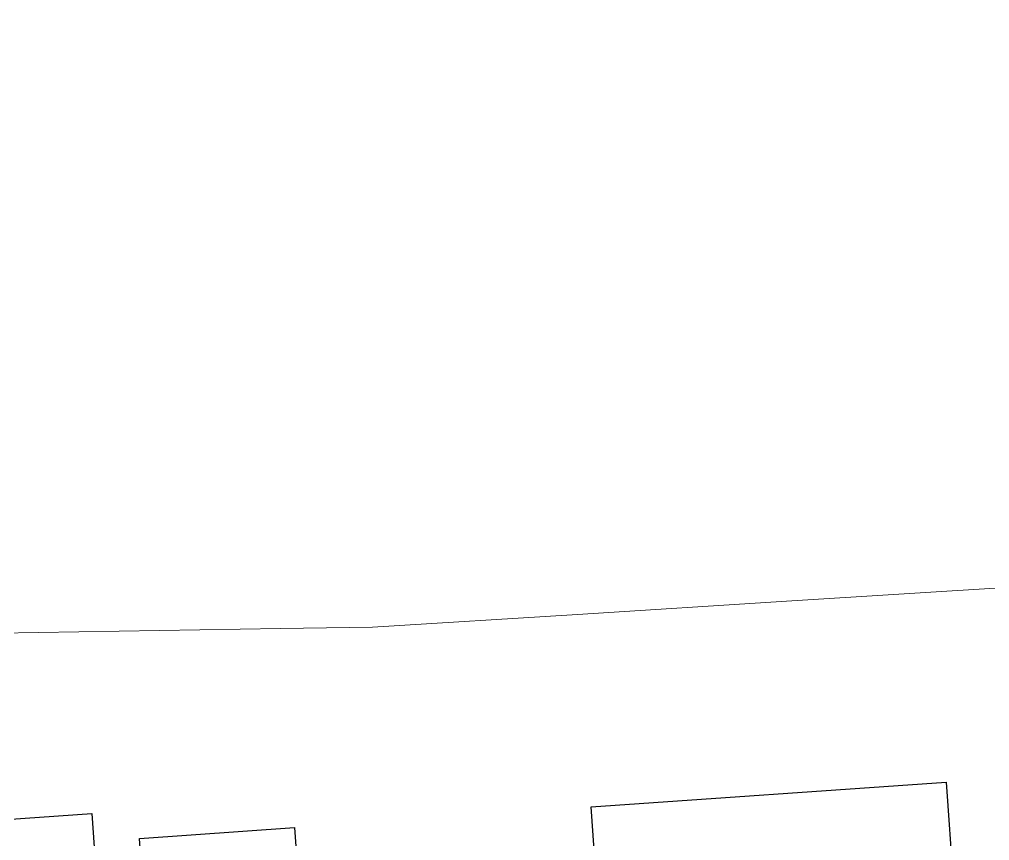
# Model space of a CAD drawing. Header units: millimetres. Extents: x 832508 to 836017, y 816085 to 819654.
# Drawn here: x 834900 to 835052.1, y 818149.4 to 818278.2 of the extents above; entities that cross this region are included whole.
import ezdxf

# ---------------------------------------------------------------- set-up
doc = ezdxf.new("R2010")
doc.units = ezdxf.units.MM
doc.header["$LTSCALE"] = 10
doc.linetypes.add('HIDDEN', pattern=[9.525, 6.35, -3.175])
doc.layers.add('DLN030_1', color=1, linetype='Continuous')
doc.layers.add('DLN_140', color=1, linetype='Continuous', lineweight=5)
doc.layers.add('DW-TITLE', color=7, linetype='Continuous', lineweight=0)
doc.styles.get("Standard").update_dxf_attribs({"font": 'arial.ttf'})
doc.dimstyles.new('ISO-25', dxfattribs={"dimtxt": 2.5, "dimasz": 2.5, "dimexe": 1.25, "dimexo": 0.625, "dimtad": 1, "dimdec": 3, "dimdsep": 46, "dimtxsty": 'Standard', "dimcen": 2.5, "dimadec": 4, "dimazin": 0, "dimtfac": 1, "dimtdec": 3, "dimtmove": 2, "dimatfit": 3, "dimfxl": 0, "dimarcsym": 0})

# ---------------------------------------------------------------- blocks, each defined once
blk = doc.blocks.new('*D29')
at = {"layer": 'Defpoints', "color": 0}
for p in [(834415.7, 817921.93), (834411.59, 817916.81), (834435.92, 817897.31)]:
    blk.add_point(p, dxfattribs=at)
at = {"layer": 'DLN030_1', "color": 0, "linetype": 'Continuous', "lineweight": -2}
for p, q in [((834802.44, 818404.52), (835197.4, 818897.36)), ((834826.77, 818385.02), (835221.72, 818877.86)), ((834440.03, 817902.44), (834415.7, 817921.93))]:
    blk.add_line(p, q, dxfattribs=at)
at = {"layer": 'DLN030_1', "color": 0, "insert": (835796.63, 819620.17), "char_height": 2.5, "attachment_point": 5, "rotation": 321.2916}
blk.add_mtext('30 m', dxfattribs=at)
blk = doc.blocks.new('*D30')
at = {"layer": 'Defpoints', "color": 0}
for p in [(834403.14, 817932), (834399.03, 817926.87), (834411.59, 817916.81)]:
    blk.add_point(p, dxfattribs=at)
at = {"layer": 'DLN030_1', "color": 0, "linetype": 'Continuous', "lineweight": -2}
for p, q in [((834789.88, 818414.59), (835184.84, 818907.42)), ((834802.44, 818404.52), (835197.4, 818897.36)), ((834415.7, 817921.93), (834403.14, 817932))]:
    blk.add_line(p, q, dxfattribs=at)
at = {"layer": 'DLN030_1', "color": 0, "insert": (834410.87, 817928.73), "char_height": 2.5, "attachment_point": 5, "rotation": 321.2916}
blk.add_mtext('AEL TUNNEL', dxfattribs=at)
blk = doc.blocks.new('*D31')
at = {"layer": 'Defpoints', "color": 0}
for p in [(834378.92, 817951.41), (834374.81, 817946.29), (834399.03, 817926.87)]:
    blk.add_point(p, dxfattribs=at)
at = {"layer": 'DLN030_1', "color": 0, "linetype": 'Continuous', "lineweight": -2}
for p, q in [((834765.66, 818434), (835160.61, 818926.84)), ((834789.88, 818414.59), (835184.84, 818907.42)), ((834403.14, 817932), (834378.92, 817951.41))]:
    blk.add_line(p, q, dxfattribs=at)
at = {"layer": 'DLN030_1', "color": 0, "insert": (835759.79, 819649.69), "char_height": 2.5, "attachment_point": 5, "rotation": 321.2916}
blk.add_mtext('30 m', dxfattribs=at)
blk = doc.blocks.new('Key_Plan')
at = {"layer": 'DW-TITLE', "linetype": 'Continuous', "lineweight": 30}
blk.add_lwpolyline([(42.2665, -18.4933), (39.0142, -18.7206), (38.6961, -14.1698), (41.9483, -13.9425), (42.2665, -18.4933)], dxfattribs=at)
for points in [[(34.1215, -14.2298), (34.297, -16.7408), (30.4945, -17.0066), (30.3252, -14.4952)], [(34.559, -14.4591), (35.9783, -14.3598), (36.1357, -16.6123), (34.7165, -16.7115)]]:
    blk.add_lwpolyline(points, close=True, dxfattribs=at)

msp = doc.modelspace()

# ---------------------------------------------------------------- linework, layer by layer
at = {"layer": 'DLN_140', "color": 6, "linetype": 'HIDDEN', "ltscale": 200}
msp.add_lwpolyline([(835205.2825, 818198.4157), (835191.115, 818197.4596), (835105.3653, 818192.2449), (835079.2119, 818190.6647), (835020.1892, 818186.9681), (834987.4362, 818184.9157), (834955.311, 818182.9018), (834940.8834, 818182.68), (834871.0941, 818181.5808)], dxfattribs=at)

# ---------------------------------------------------------------- block references
at = {"xscale": 17.11398530192622, "yscale": 17.11398530192622, "zscale": 17.11398530192622}
msp.add_blockref('Key_Plan', (834327.3597, 818397.2368), dxfattribs=at)

# ---------------------------------------------------------------- dimensions: what is measured, and where the dimension line sits
at = {"layer": 'DLN030_1'}
dim = msp.add_linear_dim(base=(834378.9168, 817951.4122), p1=(834399.0308, 817926.8731), p2=(834374.808, 817946.2851), angle=321.291636, text='30 m', dimstyle='ISO-25', override={"dimscale": 1000, "dimtxt": 0.0025, "dimasz": 0.0015, "dimfxl": 15, "dimarcsym": 2}, dxfattribs=at)
dim.commit()
dim.dimension.update_dxf_attribs({"geometry": '*D31', "text_midpoint": (835759.7945, 819649.6947)})
dim = msp.add_aligned_dim(p1=(834435.9183, 817897.3118), p2=(834411.5932, 817916.8058), distance=-6.5703, text='30 m', dimstyle='ISO-25', override={"dimscale": 1000, "dimtxt": 0.0025, "dimasz": 0.0015, "dimfxl": 15, "dimarcsym": 2}, dxfattribs=at)
dim.commit()
dim.dimension.update_dxf_attribs({"geometry": '*D29', "text_midpoint": (835796.6308, 819620.1744)})
dim = msp.add_linear_dim(base=(834403.1396, 817932.0002), p1=(834411.5932, 817916.8058), p2=(834399.0308, 817926.8731), angle=321.291636, text='AEL TUNNEL', dimstyle='ISO-25', override={"dimscale": 1000, "dimtxt": 0.0025, "dimasz": 0.0015, "dimfxl": 15, "dimarcsym": 2}, dxfattribs=at)
dim.commit()
dim.dimension.update_dxf_attribs({"geometry": '*D30', "text_midpoint": (834410.8653, 817928.7331), "dimtype": 160})

doc.saveas('drawing.dxf')
